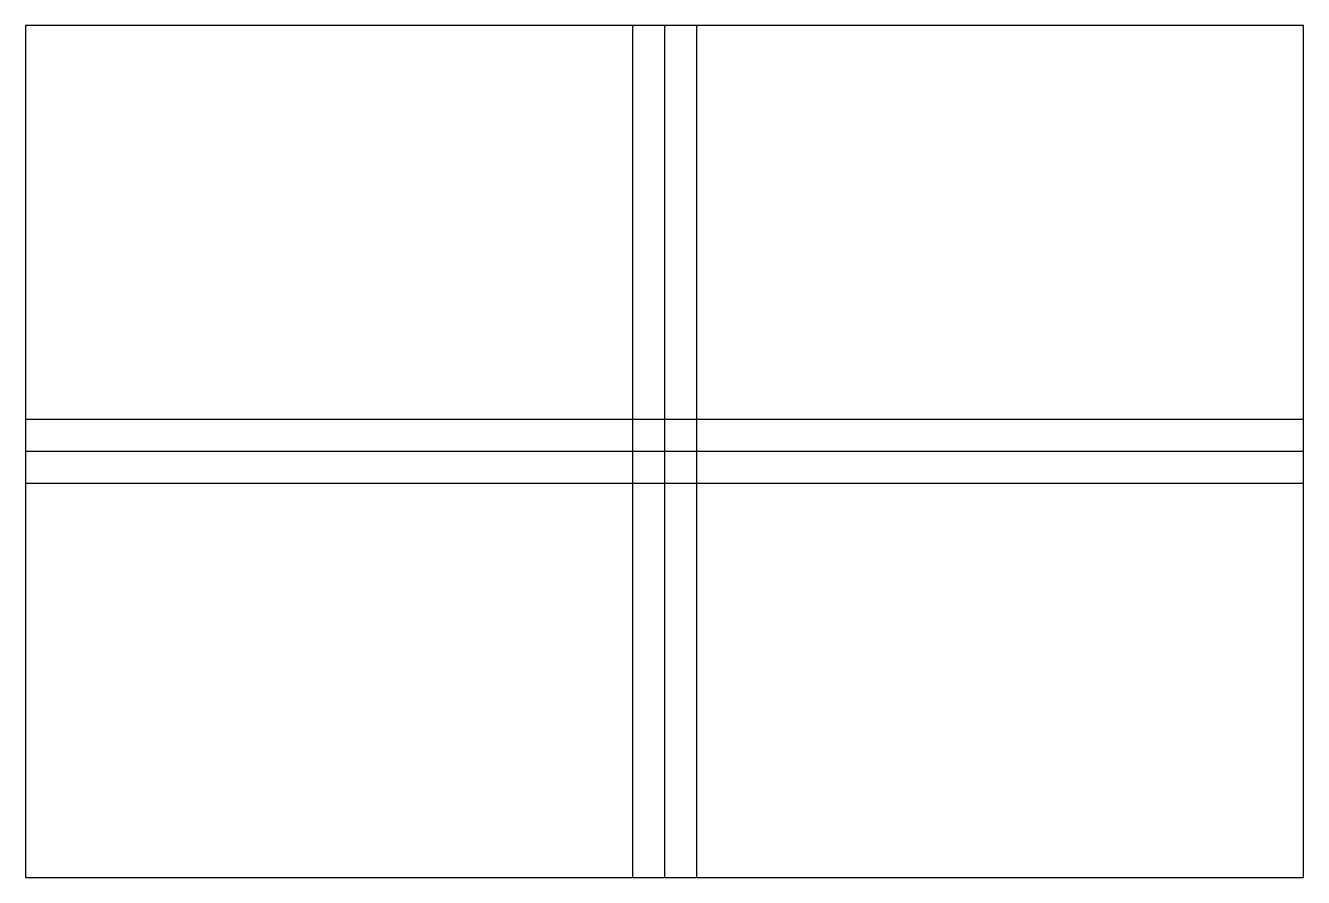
# Model space of a CAD drawing. Header units: millimetres. Extents: x 0 to 600, y 0 to 400.
import ezdxf

# ---------------------------------------------------------------- set-up
doc = ezdxf.new("R2010")
doc.units = ezdxf.units.MM
doc.header["$LTSCALE"] = 5
doc.header["$MEASUREMENT"] = 0
doc.layers.add('Construction', color=253, linetype='Continuous')

msp = doc.modelspace()

# ---------------------------------------------------------------- linework, layer by layer
at = {"ltscale": 5}
for p, q in [((300, 400), (300, 0)), ((600, 200), (0, 200))]:
    msp.add_line(p, q, dxfattribs=at)
msp.add_lwpolyline([(0, 0), (600, 0), (600, 400), (0, 400)], close=True)
at = {"layer": 'Construction', "ltscale": 5}
for p, q in [((285, 400), (285, 0)), ((315, 400), (315, 0)), ((600, 215), (0, 215)), ((600, 185), (0, 185))]:
    msp.add_line(p, q, dxfattribs=at)

doc.saveas('drawing.dxf')
